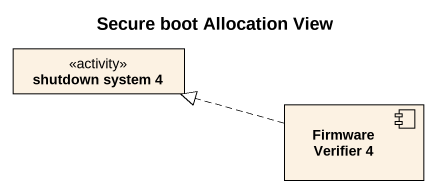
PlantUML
@startuml
title Secure boot Allocation View
allowmixing
hide circle
hide empty members
class "shutdown system 4" as shutdown_system_4 <<activity>>
component "Firmware Verifier 4" as Firmware_Verifier_4
Firmware_Verifier_4 .left.|> shutdown_system_4
@enduml
